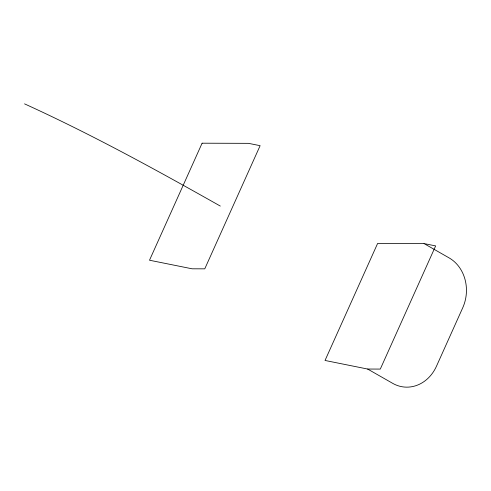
<?xml version="1.0" encoding="UTF-8"?>
<svg xmlns="http://www.w3.org/2000/svg" width="491" height="491" viewBox="0 0 491 491"><rect width="100%" height="100%" fill="white"/><g stroke="black" fill="none" stroke-linecap="round" stroke-linejoin="round"><path stroke-width="0.74" d="M424.028 243.573L377.628 243.432L325.03 360.462L367.636 369.042L380.292 369.079L435.646 245.911L424.028 243.573L449.099 257.892A37.31 32.345 -84.4 0 1 462.743 307.753L436.45 366.268A37.31 32.345 -84.4 0 1 392.714 383.361L367.636 369.042M24.55 103.859C91.578 134.362 156.218 169.868 220.306 206.073M202.102 143.2L149.503 260.23L192.11 268.804L204.765 268.841L260.12 145.68L248.501 143.341L202.102 143.2"/></g></svg>
